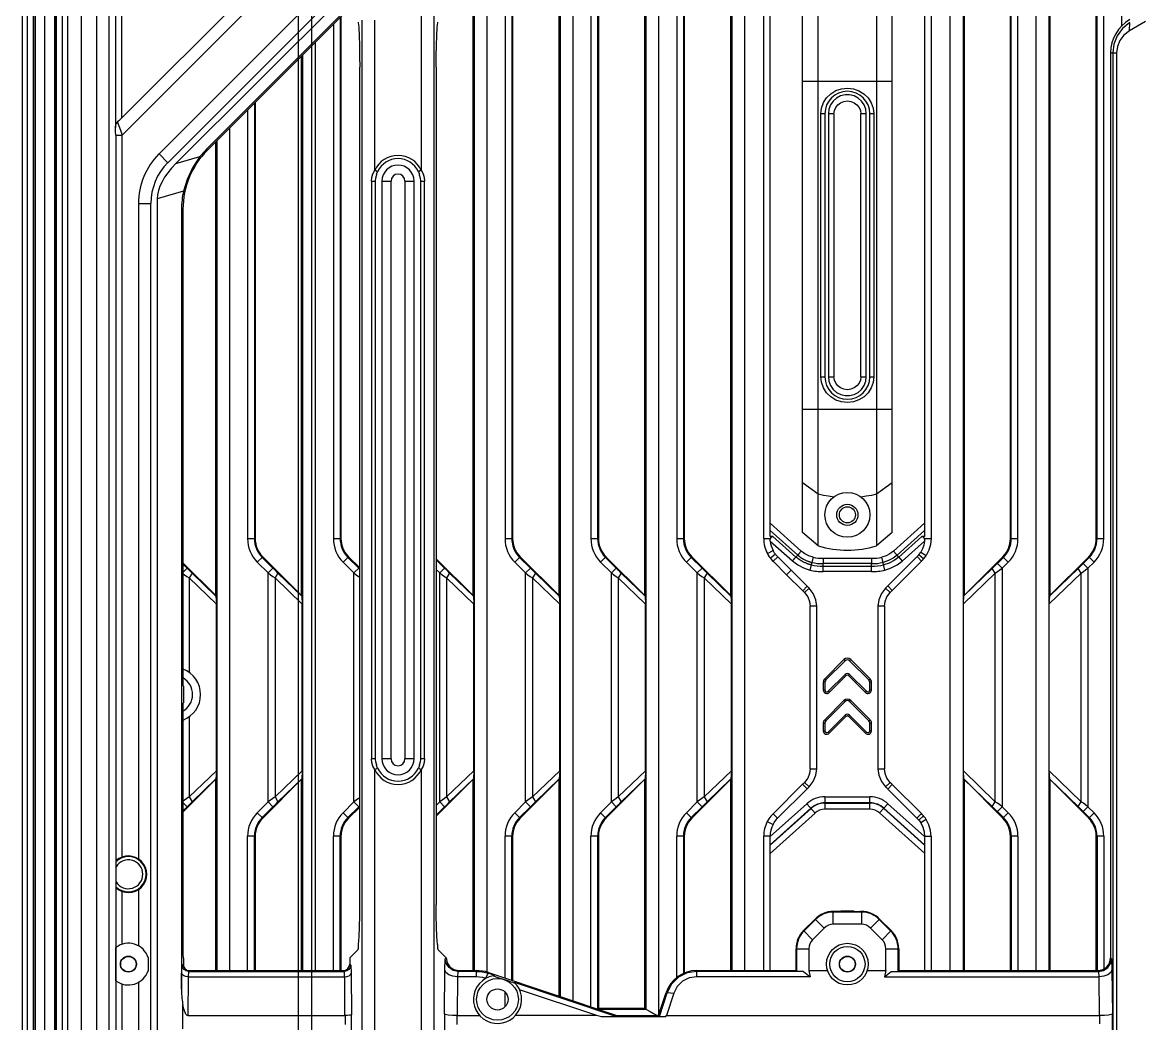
# Model space of a CAD drawing. Header units: millimetres. Extents: x -3132 to 28633, y 682 to 5849.
# Drawn here: x 23557.4 to 23732.3, y 3589.5 to 3745.4 of the extents above; entities that cross this region are included whole.
import ezdxf

# ---------------------------------------------------------------- set-up
doc = ezdxf.new("R2010")
doc.units = ezdxf.units.MM

# ---------------------------------------------------------------- blocks, each defined once
blk = doc.blocks.new('rtjg')
at = {"linetype": 'Continuous'}
for p, q in [((18239.39, 1763.81), (18239.39, 2763.81)), ((18739.39, 1763.81), (18739.39, 2763.81)), ((18380.42, 2275.81), (18380.42, 2508.9)), ((18393.79, 2275.81), (18393.79, 2508.9)), ((18407.16, 2423.02), (18407.16, 2508.9)), ((18382.42, 2507.99), (18382.42, 2275.81)), ((18395.79, 2507.99), (18395.79, 2275.81)), ((18240.91, 2500.5), (18240.91, 2027.12)), ((18241.2, 2027.12), (18241.2, 2500.5)), ((18242.08, 2500.91), (18242.08, 2026.71)), ((18736.69, 2026.71), (18736.69, 2500.91)), ((18737.58, 2500.5), (18737.58, 2027.12)), ((18737.87, 2027.12), (18737.87, 2500.5)), ((18245.08, 2030.64), (18245.08, 2496.98)), ((18247.41, 2495.64), (18247.41, 2031.98)), ((18249.41, 2033.21), (18249.41, 2494.41)), ((18251.35, 2408.65), (18251.35, 2493.33)), ((18250.36, 2492.79), (18250.36, 2407.14)), ((18348.36, 2487.27), (18348.36, 2275.81)), ((18346.37, 2485.28), (18346.37, 2275.81)), ((18334.99, 2473.9), (18334.99, 2268.81)), ((18333, 2471.91), (18333, 2269.79)), ((18321.62, 2460.53), (18321.62, 2271.1)), ((18319.63, 2458.54), (18319.63, 2271.77)), ((18308.25, 2447.16), (18308.25, 2275.56)), ((18306.26, 2445.17), (18306.26, 2275.81)), ((18251.35, 2408.65), (18285.5, 2442.8)), ((18306.11, 2334.22), (18306.11, 2443.4)), ((18319.48, 2334.22), (18319.48, 2443.4)), ((18332.85, 2334.22), (18332.85, 2443.4)), ((18346.22, 2334.22), (18346.22, 2443.4)), ((18382.56, 2443.42), (18382.56, 2334.22)), ((18395.93, 2443.42), (18395.93, 2334.22)), ((18286.15, 2440.71), (18251.41, 2405.97)), ((18359.85, 2341.98), (18359.85, 2435.64)), ((18368.92, 2435.65), (18368.92, 2341.97)), ((18311.07, 2434.51), (18311.07, 2343.11)), ((18312.12, 2434.51), (18312.12, 2343.11)), ((18312.25, 2434.51), (18312.25, 2343.11)), ((18324.44, 2434.51), (18324.44, 2343.11)), ((18325.49, 2434.51), (18325.49, 2343.11)), ((18325.62, 2434.51), (18325.62, 2343.11)), ((18337.81, 2434.51), (18337.81, 2343.11)), ((18338.86, 2434.51), (18338.86, 2343.11)), ((18338.99, 2434.51), (18338.99, 2343.11)), ((18351.36, 2343.11), (18351.36, 2434.51)), ((18352.36, 2343.45), (18352.36, 2434.43)), ((18357.39, 2344.07), (18357.39, 2433.54)), ((18371.39, 2344.06), (18371.39, 2433.55)), ((18376.42, 2434.46), (18376.42, 2343.43)), ((18377.42, 2434.51), (18377.42, 2343.11)), ((18389.78, 2343.11), (18389.78, 2434.51)), ((18389.92, 2343.11), (18389.92, 2434.51)), ((18390.97, 2343.11), (18390.97, 2434.51)), ((18403.15, 2343.11), (18403.15, 2434.51)), ((18403.29, 2343.11), (18403.29, 2434.51)), ((18404.34, 2343.11), (18404.34, 2434.51)), ((18257.16, 2403.05), (18286.15, 2432.05)), ((18298.02, 2431.12), (18298.02, 2400.49)), ((18300.02, 2096.5), (18300.02, 2431.12)), ((18286.21, 2429.36), (18258.52, 2401.68)), ((18259.79, 2401.53), (18285.7, 2427.44)), ((18285.64, 2424.86), (18264.54, 2403.76)), ((18286.09, 2425.01), (18264.7, 2403.61)), ((18284.33, 2423.24), (18284.33, 2343.11)), ((18285.38, 2424.29), (18285.38, 2343.11)), ((18285.51, 2424.43), (18285.51, 2343.11)), ((18288.76, 2423.89), (18288.76, 2103.73)), ((18290.76, 2400.49), (18290.76, 2423.86)), ((18410.84, 2423.68), (18408.34, 2422.23)), ((18408.34, 2422.23), (18408.38, 2423.53)), ((18281.51, 2420.42), (18281.51, 2275.81)), ((18279.37, 2334.22), (18279.37, 2418.28)), ((18279.52, 2418.43), (18279.52, 2275.81)), ((18405.39, 2418.77), (18405.39, 2277.8)), ((18405.39, 2418.77), (18406.34, 2418.77)), ((18405.72, 2418.77), (18405.72, 2108.85)), ((18406.34, 2418.77), (18406.34, 2108.85)), ((18288.43, 2286.08), (18288.43, 2416.54)), ((18300.35, 2416.54), (18300.35, 2286.08)), ((18371.39, 2414.34), (18357.39, 2414.34)), ((18272.01, 2410.92), (18272.01, 2343.11)), ((18272.14, 2411.06), (18272.14, 2343.11)), ((18270.96, 2409.87), (18270.96, 2343.11)), ((18360.27, 2368.31), (18360.27, 2409.31)), ((18360.89, 2409.31), (18360.27, 2409.31)), ((18360.89, 2409.31), (18360.89, 2368.31)), ((18361.44, 2409.31), (18361.44, 2368.31)), ((18362.3, 2409.31), (18361.44, 2409.31)), ((18362.3, 2409.31), (18362.3, 2368.31)), ((18366.47, 2368.31), (18366.47, 2409.31)), ((18367.34, 2409.31), (18366.47, 2409.31)), ((18367.34, 2368.31), (18367.34, 2409.31)), ((18367.89, 2368.31), (18367.89, 2409.31)), ((18368.51, 2409.31), (18367.89, 2409.31)), ((18368.51, 2409.31), (18368.51, 2368.31)), ((18250.67, 2408.04), (18250.47, 2407.78)), ((18250.36, 2407.27), (18250.36, 2407.14)), ((18250.36, 2407.27), (18250.36, 2407.14)), ((18250.41, 2405.97), (18250.41, 2121.65)), ((18250.41, 2405.97), (18251.41, 2405.97)), ((18251.14, 2406.76), (18251.41, 2405.97)), ((18251.41, 2293.48), (18251.41, 2405.97)), ((18268.14, 2407.05), (18268.14, 2275.81)), ((18266, 2334.22), (18266, 2404.91)), ((18266.15, 2405.06), (18266.15, 2275.81)), ((18258.52, 2401.68), (18257.16, 2403.05)), ((18259.79, 2401.53), (18263.53, 2402.63)), ((18264.7, 2403.61), (18264.54, 2403.76)), ((18290.49, 2399.95), (18290.76, 2400.49)), ((18291.21, 2400.28), (18290.76, 2400.49)), ((18298.02, 2400.49), (18297.57, 2400.28)), ((18298.02, 2400.49), (18298.29, 2399.95)), ((18290.27, 2398.81), (18290.32, 2399.38)), ((18290.27, 2398.81), (18290.27, 2308.81)), ((18290.27, 2398.81), (18290.89, 2398.81)), ((18290.32, 2399.38), (18290.49, 2399.95)), ((18290.89, 2398.81), (18290.93, 2399.33)), ((18290.89, 2308.81), (18290.89, 2398.81)), ((18291.06, 2399.88), (18291.21, 2400.28)), ((18291.89, 2398.81), (18291.89, 2308.81)), ((18291.89, 2398.81), (18293.3, 2398.81)), ((18293.3, 2308.81), (18293.3, 2398.81)), ((18295.47, 2398.81), (18295.47, 2308.81)), ((18295.47, 2398.81), (18296.89, 2398.81)), ((18296.89, 2308.81), (18296.89, 2398.81)), ((18297.57, 2400.28), (18297.72, 2399.87)), ((18297.85, 2399.33), (18297.89, 2398.81)), ((18297.89, 2398.81), (18297.89, 2308.81)), ((18297.89, 2398.81), (18298.51, 2398.81)), ((18298.29, 2399.95), (18298.46, 2399.38)), ((18298.46, 2399.38), (18298.51, 2398.81)), ((18298.51, 2308.81), (18298.51, 2398.81)), ((18260.99, 2397.24), (18256.89, 2396.04)), ((18253.95, 2395.32), (18253.95, 2293.19)), ((18253.95, 2395.32), (18255.89, 2395.32)), ((18255.89, 2132.3), (18255.89, 2395.32)), ((18256.89, 2396.04), (18256.89, 2131.58)), ((18260.68, 2394.42), (18260.68, 2272.9)), ((18260.68, 2394.42), (18260.89, 2394.42)), ((18260.89, 2394.42), (18260.89, 2320.22)), ((18360.27, 2368.31), (18360.89, 2368.31)), ((18361.44, 2368.31), (18362.3, 2368.31)), ((18366.47, 2368.31), (18367.34, 2368.31)), ((18367.89, 2368.31), (18368.51, 2368.31)), ((18357.39, 2363.28), (18371.39, 2363.28)), ((18359.85, 2350.04), (18357.39, 2351.81)), ((18371.39, 2351.8), (18368.92, 2350.02)), ((18357.2, 2341.17), (18352.36, 2345.51)), ((18356.65, 2340.55), (18352.36, 2344.39)), ((18376.42, 2345.49), (18371.58, 2341.16)), ((18376.42, 2344.37), (18372.13, 2340.54)), ((18270.96, 2343.11), (18272.14, 2343.11)), ((18284.33, 2343.11), (18285.51, 2343.11)), ((18311.07, 2343.11), (18312.25, 2343.11)), ((18324.44, 2343.11), (18325.62, 2343.11)), ((18337.81, 2343.11), (18338.99, 2343.11)), ((18351.36, 2343.11), (18352.41, 2343.11)), ((18352.8, 2343.45), (18352.36, 2343.45)), ((18352.38, 2342.72), (18355.83, 2339.62)), ((18352.8, 2343.45), (18356.38, 2340.24)), ((18359.85, 2341.98), (18357.39, 2344.07)), ((18371.39, 2344.06), (18368.92, 2341.97)), ((18372.4, 2340.24), (18375.97, 2343.43)), ((18372.95, 2339.61), (18376.4, 2342.69)), ((18376.42, 2343.43), (18375.97, 2343.43)), ((18376.36, 2343.11), (18377.42, 2343.11)), ((18389.78, 2343.11), (18390.97, 2343.11)), ((18403.15, 2343.11), (18404.34, 2343.11)), ((18351.93, 2340.78), (18352.82, 2341.24)), ((18357.2, 2341.17), (18356.8, 2340.71)), ((18371.58, 2341.16), (18371.98, 2340.71)), ((18375.82, 2341), (18376.67, 2340.48)), ((18266, 2334.22), (18260.89, 2339.33)), ((18260.89, 2339.14), (18261.54, 2338.5)), ((18273.31, 2340.28), (18272.47, 2339.44)), ((18272.47, 2339.44), (18274.16, 2337.75)), ((18273.22, 2340.18), (18274.91, 2338.5)), ((18279.37, 2334.22), (18273.31, 2340.28)), ((18286.68, 2340.28), (18285.84, 2339.44)), ((18285.84, 2339.44), (18287.53, 2337.75)), ((18286.59, 2340.18), (18288.28, 2338.5)), ((18288.43, 2338.54), (18286.68, 2340.28)), ((18306.11, 2334.22), (18300.35, 2339.98)), ((18300.35, 2339.79), (18301.65, 2338.5)), ((18313.42, 2340.28), (18312.58, 2339.44)), ((18312.58, 2339.44), (18314.27, 2337.75)), ((18313.33, 2340.18), (18315.02, 2338.5)), ((18319.48, 2334.22), (18313.42, 2340.28)), ((18326.79, 2340.28), (18325.95, 2339.44)), ((18325.95, 2339.44), (18327.64, 2337.75)), ((18326.7, 2340.18), (18328.39, 2338.5)), ((18332.85, 2334.22), (18326.79, 2340.28)), ((18340.16, 2340.28), (18339.32, 2339.44)), ((18339.32, 2339.44), (18341.01, 2337.75)), ((18340.07, 2340.18), (18341.76, 2338.5)), ((18346.22, 2334.22), (18340.16, 2340.28)), ((18353.19, 2340.67), (18352.4, 2340.05)), ((18352.84, 2339.57), (18353.54, 2340.28)), ((18352.86, 2339.55), (18354.93, 2337.49)), ((18355.64, 2338.2), (18353.54, 2340.28)), ((18356.38, 2340.24), (18356.65, 2340.55)), ((18356.8, 2340.71), (18356.65, 2340.55)), ((18359.05, 2340.22), (18358.56, 2338.2)), ((18360.61, 2340.04), (18368.17, 2340.04)), ((18360.61, 2338.8), (18360.61, 2339.21)), ((18368.16, 2339.21), (18360.61, 2339.21)), ((18368.16, 2338.8), (18368.16, 2339.21)), ((18370.24, 2338.21), (18369.75, 2340.22)), ((18375.24, 2340.3), (18370.69, 2335.75)), ((18371.39, 2335.04), (18375.94, 2339.59)), ((18371.98, 2340.71), (18372.13, 2340.54)), ((18372.4, 2340.24), (18372.13, 2340.54)), ((18372.4, 2340.24), (18372.95, 2339.61)), ((18375.94, 2339.59), (18375.24, 2340.3)), ((18376.26, 2339.94), (18375.5, 2340.58)), ((18388.61, 2340.28), (18382.56, 2334.22)), ((18387.76, 2339.23), (18388.71, 2340.18)), ((18387.76, 2339.23), (18388.5, 2338.49)), ((18388.5, 2338.49), (18389.45, 2339.44)), ((18389.45, 2339.44), (18388.61, 2340.28)), ((18401.98, 2340.28), (18395.93, 2334.22)), ((18401.13, 2339.23), (18402.08, 2340.18)), ((18401.13, 2339.23), (18401.87, 2338.49)), ((18401.87, 2338.49), (18402.82, 2339.44)), ((18402.82, 2339.44), (18401.98, 2340.28)), ((18260.89, 2337.85), (18261.54, 2338.5)), ((18262.32, 2337.72), (18261.86, 2336.98)), ((18266.03, 2334.14), (18262.32, 2337.72)), ((18274.16, 2337.75), (18274.91, 2338.5)), ((18274.16, 2302.08), (18274.16, 2337.75)), ((18275.69, 2337.72), (18275.23, 2336.98)), ((18279.4, 2334.14), (18275.69, 2337.72)), ((18287.53, 2337.75), (18288.28, 2338.5)), ((18287.53, 2302.08), (18287.53, 2337.75)), ((18288.43, 2338.35), (18288.28, 2338.5)), ((18300.35, 2338.3), (18300.9, 2337.75)), ((18300.9, 2337.75), (18301.65, 2338.5)), ((18300.9, 2302.08), (18300.9, 2337.75)), ((18302.43, 2337.72), (18301.97, 2336.98)), ((18306.14, 2334.14), (18302.43, 2337.72)), ((18314.27, 2337.75), (18315.02, 2338.5)), ((18314.27, 2302.08), (18314.27, 2337.75)), ((18315.8, 2337.72), (18315.34, 2336.98)), ((18319.51, 2334.14), (18315.8, 2337.72)), ((18327.64, 2337.75), (18328.39, 2338.5)), ((18327.64, 2302.08), (18327.64, 2337.75)), ((18329.17, 2337.72), (18328.71, 2336.98)), ((18332.88, 2334.14), (18329.17, 2337.72)), ((18341.01, 2337.75), (18341.76, 2338.5)), ((18341.01, 2302.08), (18341.01, 2337.75)), ((18342.54, 2337.72), (18342.08, 2336.98)), ((18346.25, 2334.14), (18342.54, 2337.72)), ((18354.93, 2337.49), (18355.64, 2338.2)), ((18354.93, 2337.49), (18357.43, 2334.99)), ((18358.14, 2335.7), (18355.64, 2338.2)), ((18360.61, 2338.8), (18368.16, 2338.8)), ((18368.16, 2337.97), (18360.62, 2337.97)), ((18382.47, 2332.92), (18387.43, 2337.71)), ((18386.97, 2338.46), (18382.54, 2334.19)), ((18387.43, 2337.71), (18386.97, 2338.46)), ((18387.43, 2302.12), (18387.43, 2337.71)), ((18388.5, 2338.49), (18388.5, 2301.34)), ((18395.84, 2332.92), (18400.8, 2337.71)), ((18400.34, 2338.46), (18395.91, 2334.19)), ((18400.8, 2337.71), (18400.34, 2338.46)), ((18400.8, 2302.12), (18400.8, 2337.71)), ((18401.87, 2338.49), (18401.87, 2301.34)), ((18261.86, 2336.98), (18261.86, 2322.27)), ((18261.86, 2336.98), (18266.1, 2332.88)), ((18275.23, 2336.98), (18275.23, 2302.85)), ((18275.23, 2336.98), (18279.47, 2332.88)), ((18301.97, 2336.98), (18301.97, 2302.85)), ((18301.97, 2336.98), (18306.21, 2332.88)), ((18315.34, 2336.98), (18315.34, 2302.85)), ((18315.34, 2336.98), (18319.58, 2332.88)), ((18328.71, 2336.98), (18328.71, 2302.85)), ((18328.71, 2336.98), (18332.95, 2332.88)), ((18342.08, 2336.98), (18342.08, 2302.85)), ((18342.08, 2336.98), (18346.32, 2332.88)), ((18357.43, 2334.99), (18358.14, 2335.7)), ((18370.69, 2335.75), (18371.39, 2335.04)), ((18266.03, 2334.14), (18266, 2334.22)), ((18266.03, 2334.14), (18266.1, 2332.88)), ((18279.4, 2334.14), (18279.37, 2334.22)), ((18279.4, 2334.14), (18279.47, 2332.88)), ((18306.14, 2334.14), (18306.11, 2334.22)), ((18306.14, 2334.14), (18306.21, 2332.88)), ((18319.51, 2334.14), (18319.48, 2334.22)), ((18319.51, 2334.14), (18319.58, 2332.88)), ((18332.88, 2334.14), (18332.85, 2334.22)), ((18332.88, 2334.14), (18332.95, 2332.88)), ((18346.25, 2334.14), (18346.22, 2334.22)), ((18346.25, 2334.14), (18346.32, 2332.88)), ((18357.72, 2334.7), (18358.42, 2335.41)), ((18371.05, 2334.7), (18370.35, 2335.41)), ((18382.47, 2332.92), (18382.54, 2334.19)), ((18382.54, 2334.19), (18382.56, 2334.22)), ((18395.84, 2332.92), (18395.91, 2334.19)), ((18395.91, 2334.19), (18395.93, 2334.22)), ((18266.1, 2306.95), (18266.1, 2332.88)), ((18279.47, 2306.95), (18279.47, 2332.88)), ((18306.21, 2306.95), (18306.21, 2332.88)), ((18319.58, 2306.95), (18319.58, 2332.88)), ((18332.95, 2306.95), (18332.95, 2332.88)), ((18346.32, 2306.95), (18346.32, 2332.88)), ((18358.61, 2307.26), (18358.61, 2332.57)), ((18359.61, 2332.57), (18358.61, 2332.57)), ((18359.61, 2307.26), (18359.61, 2332.57)), ((18369.16, 2332.57), (18369.16, 2307.26)), ((18370.16, 2332.57), (18369.16, 2332.57)), ((18370.16, 2332.57), (18370.16, 2307.26)), ((18382.47, 2306.91), (18382.47, 2332.92)), ((18395.84, 2306.91), (18395.84, 2332.92)), ((18363.86, 2324.25), (18360.86, 2321.25)), ((18361.04, 2321.08), (18364.04, 2324.08)), ((18364.04, 2324.08), (18363.86, 2324.25)), ((18364.92, 2324.25), (18364.74, 2324.08)), ((18364.74, 2324.08), (18367.74, 2321.08)), ((18367.92, 2321.25), (18364.92, 2324.25)), ((18364.04, 2321.96), (18361.4, 2319.32)), ((18361.58, 2319.14), (18364.21, 2321.78)), ((18364.21, 2321.78), (18364.04, 2321.96)), ((18364.74, 2321.96), (18364.57, 2321.78)), ((18364.57, 2321.78), (18367.2, 2319.14)), ((18367.38, 2319.32), (18364.74, 2321.96)), ((18260.89, 2320.22), (18260.96, 2320.11)), ((18260.96, 2320.11), (18260.96, 2317.51)), ((18360.64, 2320.72), (18360.64, 2319.53)), ((18360.89, 2320.72), (18360.64, 2320.72)), ((18360.86, 2321.25), (18361.04, 2321.08)), ((18360.89, 2320.72), (18360.89, 2319.53)), ((18367.74, 2321.08), (18367.92, 2321.25)), ((18367.89, 2319.53), (18367.89, 2320.72)), ((18368.14, 2320.72), (18367.89, 2320.72)), ((18368.14, 2319.53), (18368.14, 2320.72)), ((18360.64, 2319.53), (18360.89, 2319.53)), ((18361.4, 2319.32), (18361.58, 2319.14)), ((18367.2, 2319.14), (18367.38, 2319.32)), ((18367.89, 2319.53), (18368.14, 2319.53)), ((18260.89, 2317.4), (18260.96, 2317.51)), ((18260.89, 2317.4), (18260.89, 2278.83)), ((18363.86, 2317.89), (18360.86, 2314.89)), ((18361.04, 2314.71), (18364.04, 2317.71)), ((18364.04, 2317.71), (18363.86, 2317.89)), ((18364.92, 2317.89), (18364.74, 2317.71)), ((18364.74, 2317.71), (18367.74, 2314.71)), ((18367.92, 2314.89), (18364.92, 2317.89)), ((18261.86, 2315.35), (18261.86, 2302.85)), ((18360.86, 2314.89), (18361.04, 2314.71)), ((18364.04, 2315.59), (18361.4, 2312.96)), ((18361.58, 2312.78), (18364.21, 2315.42)), ((18364.21, 2315.42), (18364.04, 2315.59)), ((18364.74, 2315.59), (18364.57, 2315.42)), ((18364.57, 2315.42), (18367.2, 2312.78)), ((18367.38, 2312.96), (18364.74, 2315.59)), ((18367.74, 2314.71), (18367.92, 2314.89)), ((18360.64, 2314.36), (18360.64, 2313.17)), ((18360.89, 2314.36), (18360.64, 2314.36)), ((18360.64, 2313.17), (18360.89, 2313.17)), ((18360.89, 2314.36), (18360.89, 2313.17)), ((18361.4, 2312.96), (18361.58, 2312.78)), ((18367.2, 2312.78), (18367.38, 2312.96)), ((18367.89, 2313.17), (18367.89, 2314.36)), ((18368.14, 2314.36), (18367.89, 2314.36)), ((18367.89, 2313.17), (18368.14, 2313.17)), ((18368.14, 2313.17), (18368.14, 2314.36)), ((18290.32, 2308.24), (18290.27, 2308.81)), ((18290.89, 2308.81), (18290.27, 2308.81)), ((18290.49, 2307.67), (18290.32, 2308.24)), ((18290.76, 2307.13), (18290.49, 2307.67)), ((18290.93, 2308.29), (18290.89, 2308.81)), ((18291.21, 2307.34), (18291.05, 2307.75)), ((18293.3, 2308.81), (18291.89, 2308.81)), ((18296.89, 2308.81), (18295.47, 2308.81)), ((18297.72, 2307.74), (18297.57, 2307.34)), ((18297.89, 2308.81), (18297.85, 2308.29)), ((18298.51, 2308.81), (18297.89, 2308.81)), ((18298.29, 2307.67), (18298.02, 2307.13)), ((18298.46, 2308.23), (18298.29, 2307.67)), ((18298.51, 2308.81), (18298.46, 2308.23)), ((18266.1, 2306.95), (18261.86, 2302.85)), ((18266.1, 2306.95), (18266.03, 2305.69)), ((18279.47, 2306.95), (18275.23, 2302.85)), ((18279.47, 2306.95), (18279.4, 2305.69)), ((18290.76, 2307.13), (18291.21, 2307.34)), ((18290.76, 2220.49), (18290.76, 2307.13)), ((18297.57, 2307.34), (18298.02, 2307.13)), ((18298.02, 2307.13), (18298.02, 2220.49)), ((18306.21, 2306.95), (18301.97, 2302.85)), ((18306.21, 2306.95), (18306.14, 2305.69)), ((18319.58, 2306.95), (18315.34, 2302.85)), ((18319.58, 2306.95), (18319.51, 2305.69)), ((18332.95, 2306.95), (18328.71, 2302.85)), ((18332.95, 2306.95), (18332.88, 2305.69)), ((18346.32, 2306.95), (18342.08, 2302.85)), ((18346.32, 2306.95), (18346.25, 2305.69)), ((18358.61, 2307.26), (18359.61, 2307.26)), ((18369.16, 2307.26), (18370.16, 2307.26)), ((18382.54, 2305.64), (18382.47, 2306.91)), ((18387.43, 2302.12), (18382.47, 2306.91)), ((18395.91, 2305.64), (18395.84, 2306.91)), ((18400.8, 2302.12), (18395.84, 2306.91)), ((18260.89, 2300.5), (18266, 2305.61)), ((18262.32, 2302.11), (18266.03, 2305.69)), ((18266.03, 2305.69), (18266, 2305.61)), ((18266, 2275.81), (18266, 2305.61)), ((18273.31, 2299.55), (18279.37, 2305.61)), ((18275.69, 2302.11), (18279.4, 2305.69)), ((18279.4, 2305.69), (18279.37, 2305.61)), ((18279.37, 2275.81), (18279.37, 2305.61)), ((18300.35, 2299.85), (18306.11, 2305.61)), ((18302.43, 2302.11), (18306.14, 2305.69)), ((18306.14, 2305.69), (18306.11, 2305.61)), ((18306.11, 2275.81), (18306.11, 2305.61)), ((18313.42, 2299.55), (18319.48, 2305.61)), ((18315.8, 2302.11), (18319.51, 2305.69)), ((18319.51, 2305.69), (18319.48, 2305.61)), ((18319.48, 2271.82), (18319.48, 2305.61)), ((18326.79, 2299.55), (18332.85, 2305.61)), ((18329.17, 2302.11), (18332.88, 2305.69)), ((18332.85, 2269.94), (18332.85, 2305.61)), ((18340.16, 2299.55), (18346.22, 2305.61)), ((18342.54, 2302.11), (18346.25, 2305.69)), ((18346.25, 2305.69), (18346.22, 2305.61)), ((18346.22, 2275.81), (18346.22, 2305.61)), ((18357.42, 2304.83), (18352.82, 2300.25)), ((18353.53, 2299.54), (18358.12, 2304.12)), ((18358.12, 2304.12), (18357.42, 2304.83)), ((18357.72, 2305.13), (18358.43, 2304.43)), ((18371.06, 2305.13), (18370.35, 2304.42)), ((18371.39, 2304.8), (18370.68, 2304.09)), ((18370.68, 2304.09), (18375.23, 2299.54)), ((18375.93, 2300.26), (18371.39, 2304.8)), ((18382.54, 2305.65), (18386.97, 2301.37)), ((18382.54, 2305.63), (18382.56, 2305.63)), ((18382.56, 2305.63), (18382.56, 2275.81)), ((18382.56, 2305.62), (18388.61, 2299.55)), ((18395.91, 2305.65), (18400.34, 2301.37)), ((18395.91, 2305.63), (18395.93, 2305.63)), ((18395.93, 2305.63), (18395.93, 2275.81)), ((18395.93, 2305.62), (18401.98, 2299.55)), ((18261.86, 2302.85), (18262.32, 2302.11)), ((18275.23, 2302.85), (18275.69, 2302.11)), ((18301.97, 2302.85), (18302.43, 2302.11)), ((18315.34, 2302.85), (18315.8, 2302.11)), ((18328.71, 2302.85), (18329.17, 2302.11)), ((18342.08, 2302.85), (18342.54, 2302.11)), ((18360.89, 2302.88), (18360.89, 2300.94)), ((18360.89, 2302.88), (18367.9, 2302.88)), ((18367.9, 2300.94), (18367.9, 2302.88)), ((18261.54, 2301.34), (18260.89, 2301.99)), ((18260.89, 2300.69), (18261.54, 2301.34)), ((18274.16, 2302.08), (18272.47, 2300.39)), ((18273.22, 2299.65), (18274.91, 2301.34)), ((18274.91, 2301.34), (18274.16, 2302.08)), ((18287.53, 2302.08), (18285.84, 2300.39)), ((18286.59, 2299.65), (18288.28, 2301.34)), ((18286.68, 2299.55), (18288.43, 2301.29)), ((18288.28, 2301.34), (18287.53, 2302.08)), ((18288.28, 2301.34), (18288.43, 2301.48)), ((18300.9, 2302.08), (18300.35, 2301.53)), ((18300.35, 2300.04), (18301.65, 2301.34)), ((18301.65, 2301.34), (18300.9, 2302.08)), ((18314.27, 2302.08), (18312.58, 2300.39)), ((18313.33, 2299.65), (18315.02, 2301.34)), ((18315.02, 2301.34), (18314.27, 2302.08)), ((18327.64, 2302.08), (18325.95, 2300.39)), ((18328.39, 2301.34), (18326.7, 2299.65)), ((18328.39, 2301.34), (18327.64, 2302.08)), ((18341.01, 2302.08), (18339.32, 2300.39)), ((18341.76, 2301.34), (18340.07, 2299.65)), ((18341.76, 2301.34), (18341.01, 2302.08)), ((18358.07, 2301.8), (18352.36, 2296.68)), ((18358.7, 2301.09), (18352.36, 2295.4)), ((18352.36, 2295.34), (18358.73, 2301.06)), ((18359.37, 2300.35), (18358.07, 2301.8)), ((18367.9, 2301.93), (18360.89, 2301.93)), ((18360.89, 2301.89), (18367.9, 2301.89)), ((18367.9, 2300.94), (18360.89, 2300.94)), ((18370.71, 2301.8), (18369.42, 2300.36)), ((18370.05, 2301.06), (18376.42, 2295.36)), ((18376.42, 2295.42), (18370.08, 2301.1)), ((18376.42, 2296.71), (18370.71, 2301.8)), ((18386.97, 2301.37), (18387.43, 2302.12)), ((18388.5, 2301.34), (18387.76, 2300.6)), ((18387.76, 2300.6), (18388.71, 2299.65)), ((18389.45, 2300.39), (18388.5, 2301.34)), ((18400.34, 2301.37), (18400.8, 2302.12)), ((18401.87, 2301.34), (18401.13, 2300.6)), ((18401.13, 2300.6), (18402.08, 2299.65)), ((18402.82, 2300.39), (18401.87, 2301.34)), ((18272.47, 2300.39), (18273.31, 2299.55)), ((18285.84, 2300.39), (18286.68, 2299.55)), ((18312.58, 2300.39), (18313.42, 2299.55)), ((18325.95, 2300.39), (18326.79, 2299.55)), ((18339.32, 2300.39), (18340.16, 2299.55)), ((18351.91, 2299.02), (18352.81, 2298.56)), ((18352.36, 2294.07), (18359.37, 2300.35)), ((18352.82, 2300.25), (18353.53, 2299.54)), ((18369.42, 2300.36), (18376.42, 2294.09)), ((18375.93, 2300.26), (18375.23, 2299.54)), ((18376.27, 2299.89), (18375.5, 2299.25)), ((18376.67, 2299.36), (18375.82, 2298.83)), ((18388.61, 2299.55), (18389.45, 2300.39)), ((18401.98, 2299.55), (18402.82, 2300.39)), ((18270.96, 2275.81), (18270.96, 2296.73)), ((18272.14, 2296.73), (18270.96, 2296.73)), ((18272.01, 2275.81), (18272.01, 2296.73)), ((18272.14, 2296.73), (18272.14, 2275.81)), ((18284.33, 2275.81), (18284.33, 2296.73)), ((18285.51, 2296.73), (18284.33, 2296.73)), ((18285.38, 2275.81), (18285.38, 2296.73)), ((18285.51, 2296.73), (18285.51, 2275.81)), ((18311.07, 2274.63), (18311.07, 2296.73)), ((18312.25, 2296.73), (18311.07, 2296.73)), ((18312.12, 2274.28), (18312.12, 2296.73)), ((18312.25, 2296.73), (18312.25, 2274.24)), ((18324.44, 2270.16), (18324.44, 2296.73)), ((18325.62, 2296.73), (18324.44, 2296.73)), ((18325.49, 2296.73), (18325.49, 2269.81)), ((18325.62, 2296.73), (18325.62, 2269.94)), ((18337.81, 2274.68), (18337.81, 2296.73)), ((18338.99, 2296.73), (18337.81, 2296.73)), ((18338.86, 2296.73), (18338.86, 2275.3)), ((18338.99, 2296.73), (18338.99, 2275.37)), ((18351.36, 2275.81), (18351.36, 2296.73)), ((18352.36, 2296.73), (18351.36, 2296.73)), ((18352.36, 2275.81), (18352.36, 2296.73)), ((18377.42, 2296.72), (18376.42, 2296.71)), ((18376.42, 2296.71), (18376.42, 2275.81)), ((18377.42, 2296.72), (18377.42, 2275.81)), ((18389.78, 2275.81), (18389.78, 2296.73)), ((18390.97, 2296.73), (18389.78, 2296.73)), ((18389.92, 2296.73), (18389.92, 2275.81)), ((18390.97, 2296.73), (18390.97, 2275.81)), ((18403.15, 2275.81), (18403.15, 2296.73)), ((18404.34, 2296.73), (18403.15, 2296.73)), ((18403.29, 2296.73), (18403.29, 2275.81)), ((18404.34, 2296.73), (18404.34, 2276.08)), ((18250.45, 2292.9), (18250.45, 2288.72)), ((18253.95, 2288.43), (18253.95, 2279.66)), ((18251.41, 2279.91), (18251.41, 2288.13)), ((18362.2, 2283.01), (18362.2, 2285.01)), ((18362.37, 2285.01), (18362.2, 2285.01)), ((18366.58, 2284.92), (18362.2, 2284.92)), ((18363.36, 2285.04), (18363.45, 2285.08)), ((18365.32, 2285.08), (18363.45, 2285.08)), ((18365.42, 2285.04), (18365.32, 2285.08)), ((18366.58, 2285.01), (18366.41, 2285.01)), ((18366.58, 2285.01), (18366.58, 2283.01)), ((18357.56, 2282.03), (18359.37, 2283.84)), ((18359.43, 2283.77), (18357.62, 2281.97)), ((18359.37, 2283.84), (18360.78, 2282.42)), ((18368, 2282.42), (18369.41, 2283.84)), ((18371.15, 2281.97), (18369.35, 2283.77)), ((18369.41, 2283.84), (18371.22, 2282.03)), ((18358.97, 2280.62), (18357.56, 2282.03)), ((18360.78, 2282.42), (18358.97, 2280.62)), ((18366.58, 2283.01), (18362.2, 2283.01)), ((18369.8, 2280.62), (18368, 2282.42)), ((18371.22, 2282.03), (18369.8, 2280.62)), ((18250.45, 2274.2), (18250.45, 2279.42)), ((18255.47, 2277.84), (18255.47, 2275.78)), ((18260.96, 2277.74), (18260.92, 2277.84)), ((18288.18, 2279.1), (18286.89, 2277.81)), ((18301.89, 2277.8), (18300.6, 2279.1)), ((18356.39, 2275.81), (18356.39, 2279.2)), ((18356.39, 2279.2), (18358.39, 2279.2)), ((18356.48, 2279.2), (18356.48, 2275.72)), ((18358.39, 2279.2), (18358.39, 2275.81)), ((18370.39, 2275.81), (18370.39, 2279.2)), ((18370.39, 2279.2), (18372.39, 2279.2)), ((18372.3, 2275.72), (18372.3, 2279.2)), ((18372.39, 2279.2), (18372.39, 2275.81)), ((18260.75, 2276.67), (18260.89, 2276.8)), ((18260.96, 2277.74), (18260.96, 2276.46)), ((18286.89, 2277.81), (18286.89, 2276.8)), ((18286.89, 2276.8), (18287.03, 2276.67)), ((18287.03, 2276.67), (18287.08, 2275.38)), ((18301.67, 2275.94), (18301.74, 2277.65)), ((18301.74, 2277.65), (18301.89, 2277.8)), ((18405.39, 2277.8), (18405.54, 2277.65)), ((18405.54, 2277.65), (18405.61, 2275.94)), ((18260.68, 2272.9), (18260.69, 2275.38)), ((18261.69, 2274.83), (18261.64, 2268.81)), ((18261.74, 2275.68), (18261.7, 2274.83)), ((18261.7, 2274.83), (18286.08, 2274.83)), ((18261.88, 2275.81), (18261.76, 2275.68)), ((18261.76, 2275.68), (18286.02, 2275.68)), ((18261.88, 2275.81), (18285.89, 2275.81)), ((18286.02, 2275.68), (18285.89, 2275.81)), ((18286.08, 2274.83), (18286.04, 2275.68)), ((18286.13, 2268.81), (18286.09, 2274.83)), ((18287.08, 2275.38), (18287.13, 2268.91)), ((18301.61, 2269.02), (18301.67, 2275.94)), ((18303.65, 2274.83), (18303.61, 2268.81)), ((18306.57, 2274.83), (18303.65, 2274.83)), ((18303.71, 2275.68), (18303.67, 2274.83)), ((18306.57, 2275.68), (18303.71, 2275.68)), ((18303.88, 2275.81), (18303.75, 2275.68)), ((18303.88, 2275.81), (18306.57, 2275.81)), ((18306.57, 2275.81), (18306.57, 2274.83)), ((18308.09, 2274.6), (18308.42, 2275.38)), ((18309.45, 2275.03), (18308.42, 2275.38)), ((18308.43, 2275.38), (18308.47, 2275.5)), ((18308.47, 2275.5), (18328.47, 2268.81)), ((18310.08, 2274.7), (18310.47, 2274.57)), ((18310.47, 2274.57), (18311.6, 2274.19)), ((18340.92, 2274.83), (18340.92, 2275.81)), ((18340.92, 2275.81), (18356.39, 2275.81)), ((18357.55, 2275.68), (18340.92, 2275.68)), ((18358.6, 2274.83), (18340.92, 2274.83)), ((18356.39, 2275.81), (18356.48, 2275.72)), ((18357.55, 2275.68), (18358.6, 2274.83)), ((18358.39, 2275.81), (18358.6, 2274.83)), ((18358.39, 2275.81), (18361.3, 2275.81)), ((18367.48, 2275.81), (18370.39, 2275.81)), ((18370.39, 2275.81), (18370.18, 2274.83)), ((18370.18, 2274.83), (18371.23, 2275.68)), ((18370.18, 2274.83), (18403.6, 2274.83)), ((18371.23, 2275.68), (18403.53, 2275.68)), ((18372.39, 2275.81), (18372.3, 2275.72)), ((18372.39, 2275.81), (18403.4, 2275.81)), ((18403.53, 2275.68), (18403.4, 2275.81)), ((18403.6, 2274.83), (18403.57, 2275.68)), ((18403.67, 2268.81), (18403.63, 2274.83)), ((18405.61, 2275.94), (18405.67, 2269.02)), ((18251.41, 2253.91), (18251.41, 2273.71)), ((18253.95, 2273.96), (18253.95, 2253.66)), ((18311.6, 2274.19), (18311.95, 2274.07)), ((18311.95, 2274.07), (18312.23, 2273.98)), ((18312.23, 2273.98), (18312.35, 2273.94)), ((18312.49, 2274.01), (18328.44, 2268.63)), ((18325.34, 2268.81), (18313.31, 2272.83)), ((18311.07, 2270.19), (18311.07, 2272.43)), ((18334.98, 2268.81), (18336.18, 2272.4)), ((18335.1, 2268.63), (18336.32, 2272.35)), ((18336.18, 2272.4), (18336.32, 2272.35)), ((18337.35, 2272.26), (18336.19, 2268.81)), ((18336.33, 2272.38), (18337.35, 2272.26)), ((18260.89, 2266.71), (18260.89, 2270.52)), ((18325.62, 2269.94), (18325.49, 2269.81)), ((18325.62, 2269.94), (18332.85, 2269.94)), ((18332.85, 2269.94), (18332.99, 2269.8)), ((18332.99, 2269.79), (18333.65, 2269.43)), ((18261.64, 2268.81), (18286.13, 2268.81)), ((18286.14, 2268.81), (18286.14, 2267.39)), ((18287.13, 2266.42), (18287.13, 2268.91)), ((18301.61, 2269.02), (18301.61, 2266.46)), ((18303.6, 2267.39), (18303.6, 2268.81)), ((18303.61, 2268.81), (18307.09, 2268.81)), ((18325.34, 2268.81), (18312.68, 2268.81)), ((18326.11, 2268.6), (18325.34, 2268.81)), ((18328.44, 2268.63), (18326.11, 2268.6)), ((18336.08, 2268.6), (18326.11, 2268.6)), ((18328.47, 2268.81), (18328.44, 2268.63)), ((18328.47, 2268.81), (18334.98, 2268.81)), ((18334.98, 2268.81), (18335.1, 2268.63)), ((18336.08, 2268.6), (18335.1, 2268.63)), ((18336.08, 2268.6), (18336.19, 2268.81)), ((18336.19, 2268.81), (18403.67, 2268.81)), ((18403.68, 2268.81), (18403.68, 2267.52)), ((18405.67, 2266.31), (18405.67, 2269.02))]:
    blk.add_line(p, q, dxfattribs=at)
for points in [[(18288.18, 2423.59), (18288.21, 2423.47), (18288.24, 2423.18), (18288.27, 2422.72)], [(18300.51, 2422.72), (18300.54, 2423.18), (18300.57, 2423.47), (18300.6, 2423.59)], [(18408.38, 2423.53), (18407.25, 2422.61), (18406.4, 2421.44), (18405.89, 2420.13), (18405.72, 2418.77)], [(18288.27, 2422.72), (18288.34, 2421.44), (18288.38, 2419.98), (18288.41, 2418.3), (18288.43, 2416.54)], [(18300.35, 2416.54), (18300.36, 2418.29), (18300.39, 2419.97), (18300.44, 2421.44), (18300.51, 2422.72)], [(18408.34, 2422.23), (18407.46, 2421.54), (18406.84, 2420.7), (18406.46, 2419.77), (18406.34, 2418.77)], [(18360.27, 2409.31), (18360.36, 2410.17), (18360.67, 2411.04), (18361.16, 2411.79), (18361.81, 2412.43), (18362.6, 2412.91), (18363.47, 2413.21), (18364.41, 2413.31)], [(18364.41, 2413.31), (18365.33, 2413.2), (18366.2, 2412.9), (18366.98, 2412.42), (18367.63, 2411.78), (18368.11, 2411.02), (18368.42, 2410.15), (18368.51, 2409.31)], [(18367.34, 2409.31), (18367.26, 2410), (18367.01, 2410.67), (18366.6, 2411.26), (18366.07, 2411.74), (18365.43, 2412.07), (18364.74, 2412.24), (18364.03, 2412.24), (18363.34, 2412.07), (18362.71, 2411.74), (18362.18, 2411.26), (18361.77, 2410.67), (18361.52, 2410), (18361.44, 2409.31)], [(18362.3, 2409.31), (18362.37, 2409.8), (18362.57, 2410.28), (18362.89, 2410.7), (18363.33, 2411.03), (18363.84, 2411.23), (18364.39, 2411.31), (18364.94, 2411.23), (18365.45, 2411.03), (18365.88, 2410.7), (18366.21, 2410.28), (18366.41, 2409.8), (18366.47, 2409.31)], [(18250.47, 2407.78), (18250.38, 2407.5), (18250.36, 2407.27)], [(18250.41, 2405.97), (18250.4, 2406.5), (18250.4, 2406.94), (18250.39, 2407.24), (18250.37, 2407.35)], [(18251.35, 2408.65), (18251.11, 2408.42), (18250.88, 2408.21), (18250.67, 2408.04)], [(18250.67, 2408.04), (18250.76, 2407.84), (18250.92, 2407.41), (18251.14, 2406.76)], [(18263.53, 2402.63), (18262.38, 2400.89), (18261.53, 2399.08), (18260.99, 2397.24)], [(18364.41, 2364.31), (18363.48, 2364.41), (18362.6, 2364.7), (18361.81, 2365.19), (18361.15, 2365.83), (18360.67, 2366.59), (18360.36, 2367.46), (18360.27, 2368.31)], [(18361.44, 2368.31), (18361.52, 2367.62), (18361.77, 2366.95), (18362.18, 2366.36), (18362.71, 2365.88), (18363.35, 2365.55), (18364.04, 2365.38), (18364.74, 2365.38), (18365.43, 2365.55), (18366.06, 2365.88), (18366.6, 2366.36), (18367.01, 2366.95), (18367.26, 2367.62), (18367.34, 2368.31)], [(18366.47, 2368.31), (18366.41, 2367.82), (18366.21, 2367.34), (18365.88, 2366.92), (18365.45, 2366.59), (18364.94, 2366.38), (18364.39, 2366.31), (18363.84, 2366.39), (18363.33, 2366.59), (18362.89, 2366.92), (18362.57, 2367.34), (18362.37, 2367.82), (18362.3, 2368.31)], [(18368.51, 2368.31), (18368.41, 2367.45), (18368.11, 2366.59), (18367.63, 2365.84), (18366.99, 2365.2), (18366.2, 2364.72), (18365.34, 2364.42), (18364.41, 2364.31)], [(18362.26, 2349.59), (18361.45, 2349.7), (18360.65, 2349.85), (18359.85, 2350.04)], [(18368.92, 2350.02), (18368.13, 2349.84), (18367.33, 2349.7), (18366.52, 2349.58)], [(18352.38, 2342.72), (18352.37, 2342.86), (18352.38, 2342.99), (18352.41, 2343.11)], [(18352.41, 2343.11), (18352.5, 2343.3), (18352.64, 2343.41), (18352.8, 2343.45)], [(18376.4, 2342.69), (18376.29, 2342.11), (18376.1, 2341.54), (18375.82, 2341.01)], [(18375.97, 2343.43), (18376.14, 2343.39), (18376.27, 2343.28), (18376.36, 2343.11)], [(18376.36, 2343.11), (18376.39, 2342.98), (18376.4, 2342.84), (18376.4, 2342.69)], [(18377.42, 2343.11), (18377.33, 2342.19), (18377.08, 2341.3), (18376.67, 2340.48)], [(18353.19, 2340.67), (18353.05, 2340.86), (18352.93, 2341.05), (18352.82, 2341.24)], [(18359.05, 2340.22), (18358.38, 2340.44), (18357.76, 2340.76), (18357.2, 2341.17)], [(18371.58, 2341.16), (18371.03, 2340.76), (18370.41, 2340.44), (18369.75, 2340.22)], [(18375.5, 2340.58), (18375.54, 2340.63), (18375.58, 2340.68), (18375.62, 2340.73), (18375.65, 2340.77), (18375.68, 2340.81), (18375.71, 2340.85), (18375.74, 2340.88), (18375.76, 2340.92), (18375.78, 2340.95), (18375.8, 2340.98), (18375.82, 2341.01)], [(18351.93, 2340.78), (18352.07, 2340.54), (18352.23, 2340.29), (18352.4, 2340.05)], [(18352.4, 2340.05), (18352.54, 2339.88), (18352.69, 2339.72), (18352.86, 2339.55)], [(18355.83, 2339.62), (18356.04, 2339.86), (18356.23, 2340.08), (18356.38, 2340.24)], [(18355.83, 2339.62), (18356.66, 2339.01), (18357.58, 2338.53), (18358.56, 2338.2)], [(18358.76, 2339.01), (18358.72, 2339.02), (18358.68, 2339.03), (18358.64, 2339.04), (18358.6, 2339.05), (18358.56, 2339.07), (18358.51, 2339.08), (18358.46, 2339.09), (18358.41, 2339.11), (18358.35, 2339.13), (18358.28, 2339.15), (18358.21, 2339.18), (18358.14, 2339.2), (18358.06, 2339.23), (18357.97, 2339.27), (18357.88, 2339.31), (18357.78, 2339.35), (18357.68, 2339.4), (18357.57, 2339.45), (18357.45, 2339.51), (18357.32, 2339.58), (18357.19, 2339.66), (18357.05, 2339.75), (18356.89, 2339.85), (18356.73, 2339.96), (18356.56, 2340.09), (18356.38, 2340.24)], [(18356.65, 2340.55), (18356.82, 2340.4), (18356.98, 2340.28), (18357.14, 2340.17), (18357.28, 2340.08), (18357.41, 2340), (18357.54, 2339.93), (18357.66, 2339.86), (18357.77, 2339.81), (18357.87, 2339.76), (18357.96, 2339.71), (18358.06, 2339.67), (18358.14, 2339.64), (18358.22, 2339.6), (18358.3, 2339.58), (18358.37, 2339.55), (18358.44, 2339.53), (18358.5, 2339.51), (18358.55, 2339.49), (18358.6, 2339.48), (18358.65, 2339.46), (18358.7, 2339.45), (18358.74, 2339.44), (18358.78, 2339.43), (18358.82, 2339.42), (18358.85, 2339.41)], [(18360.61, 2340.04), (18360.61, 2339.43), (18360.61, 2339.21)], [(18368.17, 2340.04), (18368.17, 2339.72), (18368.17, 2339.43), (18368.16, 2339.21)], [(18372.13, 2340.54), (18371.51, 2340.08), (18370.79, 2339.7), (18369.95, 2339.41)], [(18372.41, 2340.24), (18371.69, 2339.71), (18370.89, 2339.3), (18370.05, 2339.02)], [(18370.24, 2338.21), (18371.22, 2338.53), (18372.13, 2339.01), (18372.95, 2339.61)], [(18375.5, 2340.58), (18375.41, 2340.48), (18375.33, 2340.39), (18375.24, 2340.3)], [(18375.94, 2339.59), (18376.05, 2339.7), (18376.16, 2339.82), (18376.26, 2339.94)], [(18376.26, 2339.94), (18376.41, 2340.12), (18376.55, 2340.3), (18376.67, 2340.48)], [(18387.76, 2339.23), (18387.49, 2338.96), (18387.23, 2338.71), (18386.97, 2338.46)], [(18401.13, 2339.23), (18400.86, 2338.96), (18400.6, 2338.71), (18400.34, 2338.46)], [(18260.89, 2337.68), (18261.15, 2337.49), (18261.51, 2337.23), (18261.86, 2336.98)], [(18262.32, 2337.72), (18262.07, 2337.97), (18261.81, 2338.23), (18261.54, 2338.5)], [(18274.16, 2337.75), (18274.52, 2337.49), (18274.88, 2337.23), (18275.23, 2336.98)], [(18275.69, 2337.72), (18275.44, 2337.97), (18275.18, 2338.23), (18274.91, 2338.5)], [(18287.53, 2337.75), (18287.89, 2337.49), (18288.25, 2337.23), (18288.43, 2337.1)], [(18300.9, 2337.75), (18301.26, 2337.49), (18301.62, 2337.23), (18301.97, 2336.98)], [(18302.43, 2337.72), (18302.18, 2337.97), (18301.92, 2338.23), (18301.65, 2338.5)], [(18314.27, 2337.75), (18314.63, 2337.49), (18314.99, 2337.23), (18315.34, 2336.98)], [(18315.8, 2337.72), (18315.55, 2337.97), (18315.29, 2338.23), (18315.02, 2338.5)], [(18327.64, 2337.75), (18328, 2337.49), (18328.36, 2337.23), (18328.71, 2336.98)], [(18329.17, 2337.72), (18328.92, 2337.97), (18328.66, 2338.23), (18328.39, 2338.5)], [(18341.01, 2337.75), (18341.37, 2337.49), (18341.73, 2337.23), (18342.08, 2336.98)], [(18342.54, 2337.72), (18342.29, 2337.97), (18342.03, 2338.23), (18341.76, 2338.5)], [(18360.62, 2337.97), (18360.61, 2338.58), (18360.61, 2338.8)], [(18368.16, 2337.97), (18368.16, 2338.58), (18368.16, 2338.8)], [(18387.43, 2337.71), (18387.78, 2337.96), (18388.14, 2338.22), (18388.5, 2338.49)], [(18400.8, 2337.71), (18401.15, 2337.96), (18401.51, 2338.22), (18401.87, 2338.49)], [(18357.72, 2334.7), (18358.21, 2334.06), (18358.51, 2333.33), (18358.61, 2332.57)], [(18359.61, 2332.57), (18359.48, 2333.59), (18359.08, 2334.56), (18358.42, 2335.41)], [(18370.35, 2335.41), (18369.7, 2334.55), (18369.3, 2333.59), (18369.16, 2332.57)], [(18370.16, 2332.57), (18370.26, 2333.33), (18370.56, 2334.06), (18371.05, 2334.7)], [(18358.61, 2307.26), (18358.51, 2306.5), (18358.21, 2305.78), (18357.72, 2305.13)], [(18358.43, 2304.43), (18359.08, 2305.28), (18359.48, 2306.24), (18359.61, 2307.26)], [(18369.16, 2307.26), (18369.3, 2306.24), (18369.7, 2305.27), (18370.35, 2304.42)], [(18371.06, 2305.13), (18370.56, 2305.77), (18370.26, 2306.5), (18370.16, 2307.26)], [(18261.86, 2302.85), (18261.51, 2302.6), (18261.15, 2302.35), (18260.89, 2302.15)], [(18275.23, 2302.85), (18274.88, 2302.6), (18274.52, 2302.35), (18274.16, 2302.08)], [(18288.43, 2302.73), (18288.25, 2302.6), (18287.89, 2302.35), (18287.53, 2302.08)], [(18301.97, 2302.85), (18301.62, 2302.6), (18301.26, 2302.35), (18300.9, 2302.08)], [(18315.34, 2302.85), (18314.99, 2302.6), (18314.63, 2302.35), (18314.27, 2302.08)], [(18328.71, 2302.85), (18328.36, 2302.6), (18328, 2302.35), (18327.64, 2302.08)], [(18342.08, 2302.85), (18341.73, 2302.6), (18341.37, 2302.35), (18341.01, 2302.08)], [(18261.54, 2301.34), (18261.81, 2301.6), (18262.07, 2301.86), (18262.32, 2302.11)], [(18274.91, 2301.34), (18275.18, 2301.6), (18275.44, 2301.86), (18275.69, 2302.11)], [(18301.65, 2301.34), (18301.92, 2301.6), (18302.18, 2301.86), (18302.43, 2302.11)], [(18315.02, 2301.34), (18315.29, 2301.6), (18315.55, 2301.86), (18315.8, 2302.11)], [(18328.39, 2301.34), (18328.66, 2301.6), (18328.92, 2301.86), (18329.17, 2302.11)], [(18341.76, 2301.34), (18342.03, 2301.6), (18342.29, 2301.86), (18342.54, 2302.11)], [(18386.97, 2301.37), (18387.23, 2301.12), (18387.49, 2300.87), (18387.76, 2300.6)], [(18388.5, 2301.34), (18388.14, 2301.61), (18387.78, 2301.87), (18387.43, 2302.12)], [(18400.34, 2301.37), (18400.6, 2301.12), (18400.86, 2300.87), (18401.13, 2300.6)], [(18401.87, 2301.34), (18401.51, 2301.61), (18401.15, 2301.87), (18400.8, 2302.12)], [(18352.82, 2300.25), (18352.46, 2299.85), (18352.16, 2299.44), (18351.91, 2299.01)], [(18352.81, 2298.56), (18353, 2298.9), (18353.24, 2299.22), (18353.53, 2299.54)], [(18375.23, 2299.54), (18375.32, 2299.45), (18375.41, 2299.35), (18375.5, 2299.25)], [(18375.5, 2299.25), (18375.62, 2299.11), (18375.72, 2298.97), (18375.82, 2298.83)], [(18375.82, 2298.83), (18376.16, 2298.15), (18376.35, 2297.44), (18376.42, 2296.71)], [(18376.27, 2299.89), (18376.15, 2300.02), (18376.04, 2300.14), (18375.93, 2300.26)], [(18376.67, 2299.36), (18376.54, 2299.54), (18376.41, 2299.72), (18376.27, 2299.89)], [(18377.42, 2296.7), (18377.33, 2297.64), (18377.08, 2298.53), (18376.67, 2299.36)], [(18288.26, 2279.85), (18288.33, 2281.1), (18288.38, 2282.62), (18288.42, 2284.36), (18288.43, 2286.08)], [(18300.52, 2279.85), (18300.45, 2281.1), (18300.39, 2282.63), (18300.36, 2284.37), (18300.35, 2286.08)], [(18363.36, 2285.04), (18363.19, 2285.02), (18362.83, 2285.01), (18362.37, 2285.01)], [(18261.74, 2275.68), (18261.38, 2275.75), (18261.06, 2275.96), (18260.83, 2276.28), (18260.75, 2276.67)], [(18287.03, 2276.67), (18286.95, 2276.29), (18286.73, 2275.97), (18286.41, 2275.76), (18286.04, 2275.68)], [(18303.71, 2275.68), (18302.97, 2275.84), (18302.34, 2276.26), (18301.91, 2276.89), (18301.74, 2277.65)], [(18301.89, 2277.81), (18302.04, 2277.03), (18302.47, 2276.39), (18303.11, 2275.96), (18303.88, 2275.81)], [(18403.53, 2275.68), (18404.31, 2275.84), (18404.94, 2276.26), (18405.37, 2276.89), (18405.54, 2277.65)], [(18261.69, 2274.83), (18261.32, 2274.88), (18261.01, 2274.99), (18260.79, 2275.17), (18260.69, 2275.38)], [(18286.08, 2274.83), (18286.43, 2274.87), (18286.76, 2274.99), (18286.99, 2275.17), (18287.08, 2275.38)], [(18303.65, 2274.83), (18302.92, 2274.92), (18302.29, 2275.16), (18301.84, 2275.51), (18301.67, 2275.94)], [(18306.57, 2275.68), (18307.2, 2275.65), (18307.82, 2275.55), (18308.43, 2275.38)], [(18308.07, 2274.59), (18307.58, 2274.72), (18307.08, 2274.8), (18306.57, 2274.83)], [(18309.23, 2275), (18309.23, 2275), (18309.27, 2274.98), (18309.33, 2274.96), (18309.41, 2274.93), (18309.51, 2274.89)], [(18309.51, 2274.89), (18309.63, 2274.85), (18309.77, 2274.8), (18310.08, 2274.7)], [(18340.92, 2275.68), (18339.44, 2275.45), (18338.09, 2274.77), (18337.02, 2273.71), (18336.32, 2272.35)], [(18340.92, 2274.83), (18339.77, 2274.65), (18338.73, 2274.13), (18337.9, 2273.31), (18337.35, 2272.26)], [(18405.61, 2275.94), (18405.44, 2275.51), (18404.99, 2275.16), (18404.35, 2274.92), (18403.63, 2274.83)], [(18312.35, 2273.94), (18312.45, 2273.91), (18312.53, 2273.89), (18312.59, 2273.87), (18312.63, 2273.86), (18312.64, 2273.86)], [(18261.64, 2268.81), (18261.56, 2268.82), (18261.48, 2268.87), (18261.41, 2268.94), (18261.35, 2269.02), (18261.29, 2269.13), (18261.23, 2269.25), (18261.17, 2269.38), (18261.12, 2269.53), (18261.07, 2269.69), (18261.02, 2269.87), (18260.98, 2270.07), (18260.93, 2270.28), (18260.89, 2270.52)], [(18325.52, 2269.8), (18327.9, 2269.79), (18330.45, 2269.79), (18332.99, 2269.79)], [(18333.65, 2269.43), (18334.31, 2269.08), (18334.82, 2268.81)], [(18287.13, 2268.91), (18287.04, 2268.88), (18286.83, 2268.84), (18286.51, 2268.82), (18286.14, 2268.81)], [(18303.6, 2268.81), (18302.86, 2268.83), (18302.22, 2268.87), (18301.79, 2268.94), (18301.61, 2269.02)], [(18405.67, 2269.02), (18405.49, 2268.94), (18405.06, 2268.87), (18404.42, 2268.83), (18403.68, 2268.81)]]:
    blk.add_lwpolyline(points, dxfattribs=at)
for centre, radius in [((18364.39, 2346.81), 3.5), ((18364.39, 2346.81), 1.65), ((18364.39, 2346.81), 1.25), ((18364.39, 2276.81), 3.25), ((18252.39, 2276.81), 1.25), ((18252.39, 2276.81), 1.2), ((18364.39, 2276.81), 2.75), ((18364.39, 2276.81), 1.25), ((18364.39, 2276.81), 1.2), ((18309.89, 2271.31), 3.25), ((18309.89, 2271.31), 1.65)]:
    blk.add_circle(centre, radius, dxfattribs=at)
for centre, radius, start, end in [((18411.39, 2418.77), 6, 120, 180), ((18364.39, 2409.31), 3.5, 0, 180), ((18264.89, 2395.32), 10.94, 135, 180), ((18273.89, 2394.42), 13, 135, 180), ((18294.39, 2398.81), 4, 24.7657, 155.2343), ((18294.39, 2398.81), 3.5, 24.7657, 155.2343), ((18264.89, 2395.32), 9, 135, 180), ((18294.39, 2398.81), 2.5, 0, 180), ((18294.39, 2398.81), 3.5, 162.1825, 171.465), ((18294.39, 2398.81), 1.09, 0, 180), ((18294.39, 2398.81), 3.5, 8.5024, 17.695), ((18364.39, 2368.31), 3.5, 180, 0), ((18276.14, 2343.11), 5.19, 180, 225), ((18276.14, 2343.11), 4.13, 180, 225), ((18276.14, 2343.11), 4, 180, 225), ((18289.51, 2343.11), 5.19, 180, 225), ((18289.51, 2343.11), 4.13, 180, 225), ((18289.51, 2343.11), 4, 180, 225), ((18316.25, 2343.11), 5.19, 180, 225), ((18316.25, 2343.11), 4.13, 180, 225), ((18316.25, 2343.11), 4, 180, 225), ((18329.62, 2343.11), 5.19, 180, 225), ((18329.62, 2343.11), 4.13, 180, 225), ((18329.62, 2343.11), 4, 180, 225), ((18342.99, 2343.11), 5.19, 180, 225), ((18342.99, 2343.11), 4.13, 180, 225), ((18342.99, 2343.11), 4, 180, 225), ((18356.36, 2343.11), 5, 180, 207.7208), ((18356.36, 2343.11), 4, 185.5818, 207.7857), ((18385.78, 2343.11), 4, 315, 0), ((18385.78, 2343.11), 4.13, 315, 360), ((18385.78, 2343.11), 5.19, 315, 360), ((18399.15, 2343.11), 4, 315, 0), ((18399.15, 2343.11), 4.13, 315, 360), ((18399.15, 2343.11), 5.19, 315, 360), ((18356.27, 2343.1), 3.93, 218.1899, 225.8156), ((18360.5, 2346.15), 6.94, 256.2454, 270.9177), ((18360.5, 2346.15), 6.11, 256.245, 270.9699), ((18368.28, 2346.15), 6.94, 269.0094, 283.8732), ((18368.28, 2346.15), 6.11, 268.9535, 283.8737), ((18360.5, 2346.15), 8.18, 256.2456, 270.8143), ((18360.5, 2346.15), 7.34, 256.2454, 270.8543), ((18368.28, 2346.15), 7.35, 269.0774, 283.8732), ((18368.28, 2346.15), 8.18, 269.1203, 283.8735), ((18413.72, 2391.43), 78.71, 225.0755, 225.3705), ((18314.89, 2391.54), 78.9, 314.653, 315.0021), ((18413.72, 2391.43), 79.71, 225.0747, 225.3655), ((18314.89, 2391.54), 79.9, 314.6588, 315.0021), ((18364.39, 2323.72), 0.75, 45, 135), ((18364.39, 2323.72), 0.5, 45, 135), ((18259.39, 2318.81), 4.25, 290.811, 69.189), ((18364.39, 2321.6), 0.5, 45, 135), ((18364.39, 2321.6), 0.25, 45, 135), ((18259.39, 2318.81), 3, 299.714, 59.8218), ((18361.39, 2320.72), 0.75, 135, 180), ((18361.39, 2320.72), 0.5, 135, 180), ((18367.39, 2320.72), 0.5, 0, 45), ((18367.39, 2320.72), 0.75, 0, 45), ((18361.19, 2319.53), 0.55, 180, 315), ((18361.19, 2319.53), 0.3, 180, 315), ((18364.39, 2317.36), 0.75, 45, 135), ((18367.59, 2319.53), 0.55, 225.0001, 0), ((18367.59, 2319.53), 0.3, 225.0001, 0), ((18364.39, 2317.36), 0.5, 45, 135), ((18361.39, 2314.36), 0.75, 135, 180), ((18361.39, 2314.36), 0.5, 135, 180), ((18364.39, 2315.24), 0.5, 45, 135), ((18364.39, 2315.24), 0.25, 45, 135), ((18367.39, 2314.36), 0.5, 0, 45), ((18367.39, 2314.36), 0.75, 0, 45), ((18361.19, 2313.17), 0.55, 180, 315), ((18361.19, 2313.17), 0.3, 180, 315), ((18367.59, 2313.17), 0.55, 225.0001, 0), ((18367.59, 2313.17), 0.3, 225.0001, 0), ((18294.39, 2308.81), 3.5, 188.5024, 197.695), ((18294.39, 2308.81), 2.5, 180, 0), ((18294.39, 2308.81), 1.09, 180, 0), ((18294.39, 2308.81), 3.5, 342.1825, 351.465), ((18294.39, 2308.81), 4, 204.7657, 335.2343), ((18294.39, 2308.81), 3.5, 204.7657, 335.2343), ((18413.69, 2248.41), 79.68, 134.6173, 134.9253), ((18413.69, 2248.41), 78.68, 134.6114, 134.9253), ((18314.87, 2248.29), 78.92, 44.9993, 45.3339), ((18314.87, 2248.29), 79.92, 44.9993, 45.3289), ((18360.89, 2298.66), 4.22, 90, 131.8997), ((18367.9, 2298.66), 4.22, 48.1871, 90), ((18360.89, 2298.66), 3.27, 90, 131.8997), ((18360.89, 2298.66), 3.23, 90, 131.8997), ((18360.89, 2298.66), 2.28, 90, 131.8997), ((18367.9, 2298.66), 3.27, 48.1871, 90), ((18367.9, 2298.66), 3.23, 48.1871, 90), ((18367.9, 2298.66), 2.28, 48.1871, 90), ((18276.14, 2296.73), 5.19, 135, 180), ((18276.14, 2296.73), 4.13, 135, 180), ((18276.14, 2296.73), 4, 135, 180), ((18289.51, 2296.73), 5.19, 135, 180), ((18289.51, 2296.73), 4.13, 135, 180), ((18289.51, 2296.73), 4, 135, 180), ((18316.25, 2296.73), 5.19, 135, 180), ((18316.25, 2296.73), 4.13, 135, 180), ((18316.25, 2296.73), 4, 135, 180), ((18329.62, 2296.73), 5.19, 135, 180), ((18329.62, 2296.73), 4.13, 135, 180), ((18329.62, 2296.73), 4, 135, 180), ((18342.99, 2296.73), 5.19, 135, 180), ((18342.99, 2296.73), 4.13, 135, 180), ((18342.99, 2296.73), 4, 135, 180), ((18356.36, 2296.73), 5, 152.7532, 180), ((18385.78, 2296.73), 4, 0, 45), ((18385.78, 2296.73), 4.13, 0, 45), ((18385.78, 2296.73), 5.19, 0, 45), ((18399.15, 2296.73), 4, 0, 45), ((18399.15, 2296.73), 4.13, 0, 45), ((18399.15, 2296.73), 5.19, 0, 45), ((18356.36, 2296.73), 4, 152.6526, 180), ((18252.39, 2290.81), 2.85, 227.2148, 132.7852), ((18252.39, 2290.81), 2.75, 225.0376, 134.9624), ((18252.39, 2290.81), 2.25, 211.7634, 148.2366), ((18362.2, 2281.01), 4, 90, 135), ((18362.2, 2281.01), 3.91, 90, 135), ((18366.58, 2281.01), 4, 45, 90), ((18366.58, 2281.01), 3.91, 45, 90), ((18360.39, 2279.2), 4, 135, 180), ((18360.39, 2279.2), 3.91, 135, 180), ((18362.2, 2281.01), 2, 90, 135), ((18366.58, 2281.01), 2, 45, 90), ((18368.39, 2279.2), 3.91, 0, 45), ((18368.39, 2279.2), 4, 0, 45), ((18252.39, 2276.81), 3.25, 18.4262, 126.5591), ((18360.39, 2279.2), 2, 135, 180), ((18368.39, 2279.2), 2, 0, 45), ((18252.39, 2276.81), 3.25, 233.4409, 341.5738), ((18309.89, 2271.31), 3.75, 100.1569, 45.9893), ((18306.57, 2269.81), 6, 71.5, 90), ((18340.92, 2270.81), 5, 90, 161.5)]:
    blk.add_arc(centre, radius, start, end, dxfattribs=at)
for centre, major_axis, ratio, start_param, end_param in [((18273.57, 2394.73), (9.03, -9.03), 0.99939, 3.141593, 3.260904), ((18277.01, 2400.76), (19.96, 5.85), 0.432615, 2.472361, 3.015554), ((18273.66, 2394.42), (12.99, 0), 0.999848, 2.922478, 3.141593), ((18364.41, 2359.76), (0, -18.45), 0.92139, -0.27117, 0.268696), ((18366.41, 2285.04), (0.996, 0), 0.034921, -3.054326, -1.570796), ((18288.18, 2287.59), (0.01, 8.49), 0.024678, -3.11689, -2.718464), ((18300.6, 2287.59), (-0.01, 8.49), 0.024678, -3.564722, -3.166295), ((18260.92, 2278.83), (0, 0.996), 0.034921, -4.712389, -3.228859), ((18261.89, 2276.81), (-0.705, -0.705), 0.998783, 5.498396, 7.067974), ((18285.89, 2276.81), (-0.705, 0.705), 0.998783, 2.356803, 3.926382), ((18403.4, 2277.8), (1.41, -1.41), 0.998783, -0.784789, 0.784789), ((18261.69, 2275.43), (0.49, 5.38), 0.165033, -4.208188, -3.547648)]:
    blk.add_ellipse(centre, major_axis=major_axis, ratio=ratio, start_param=start_param, end_param=end_param, dxfattribs=at)
blk = doc.blocks.new('*U107')
blk.add_blockref('rtjg', (-18489.39, -2267.31))
blk = doc.blocks.new('*U108')
at = {"color": 0, "linetype": 'ByBlock', "lineweight": -2, "transparency": 16777216}
for p in [(0, 1000), (500, 1000)]:
    blk.add_blockref('*U107', p, dxfattribs=at)
blk = doc.blocks.new('hfnv')
at = {"color": 114, "linetype": 'Continuous', "true_color": 0x139b48}
for p, q in [((20292.48, 7504.59), (20292.48, 6507.59)), ((20294.48, 7504.59), (20294.48, 6507.59)), ((20330.48, 6507.59), (20330.48, 7504.59)), ((20332.48, 7504.59), (20332.48, 6507.59)), ((20789.48, 7504.59), (20789.48, 6507.59)), ((20787.48, 6610.7), (20787.48, 7401.47))]:
    blk.add_line(p, q, dxfattribs=at)
blk = doc.blocks.new('*U116')
blk.add_blockref('hfnv', (-20547.98, -7013.09))
blk = doc.blocks.new('*U117')
at = {"color": 0, "linetype": 'ByBlock', "lineweight": -2, "transparency": 16777216}
for p in [(0, 1000), (500, 1000)]:
    blk.add_blockref('*U116', p, dxfattribs=at)

msp = doc.modelspace()

# ---------------------------------------------------------------- block references
for name, p in [('*U117', (23317.901, 2592.128)), ('*U108', (23310.901, 2589.228))]:
    msp.add_blockref(name, p)

doc.saveas('drawing.dxf')
